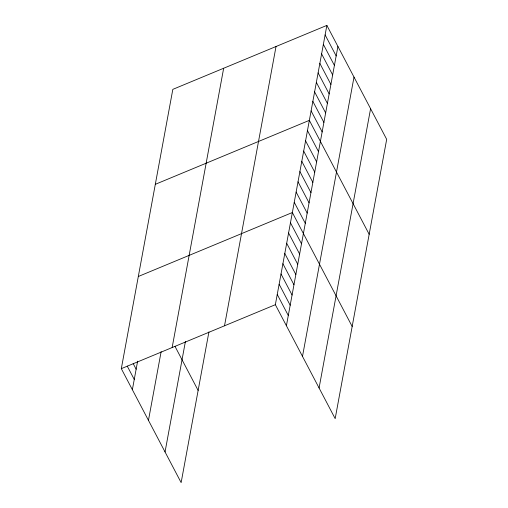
<?xml version="1.0" encoding="UTF-8"?>
<svg xmlns="http://www.w3.org/2000/svg" width="508" height="508" viewBox="0 0 508 508"><rect width="100%" height="100%" fill="white"/><g stroke="black" fill="none" stroke-linecap="round" stroke-linejoin="round"><path stroke-width="0.76" d="M208.928 331.915L181.134 482.6L121.317 368.656L172.828 89.364L326.866 25.4L386.683 139.344L335.172 418.636L275.355 304.692L326.866 25.4M132.366 389.7L137.624 361.169M148.457 420.357L161.138 351.6M172.149 347.548L223.66 68.256M165.043 451.942L185.414 341.49M224.517 325.799L276.028 46.507M286.404 325.736L337.909 46.444M302.495 356.394L354.006 77.102M319.081 387.979L370.592 108.687M155.315 184.321L309.347 120.358L369.17 234.302M138.316 276.492L292.354 212.528L352.171 326.473M121.317 368.656L275.355 304.692M325.114 34.893L336.163 55.937M323.361 44.393L334.41 65.437M321.608 53.886L332.657 74.93M319.856 63.386L330.905 84.43M318.11 72.879L329.152 93.923M316.357 82.379L327.406 103.422M314.604 91.872L325.653 112.916M312.852 101.365L323.901 122.415M311.099 110.865L322.148 131.909M307.461 130.6L318.51 151.644M305.575 140.843L316.624 161.887M303.682 151.079L314.731 172.129M301.796 161.322L312.845 182.366M299.904 171.564L310.953 192.608M298.018 181.807L309.067 202.851M296.126 192.043L307.175 213.087M294.24 202.286L305.289 223.329M290.462 222.771L301.511 243.815M288.576 233.007L299.625 254.051M286.683 243.249L297.732 264.293M284.798 253.492L295.846 274.536M282.905 263.728L293.954 284.772M281.019 273.971L292.068 295.015M279.133 284.213L290.176 305.257M277.241 294.456L288.29 315.5M175.038 346.437L198.133 390.436M133.191 363.607L136.138 369.221M127.254 366.128L134.252 379.457"/></g></svg>
